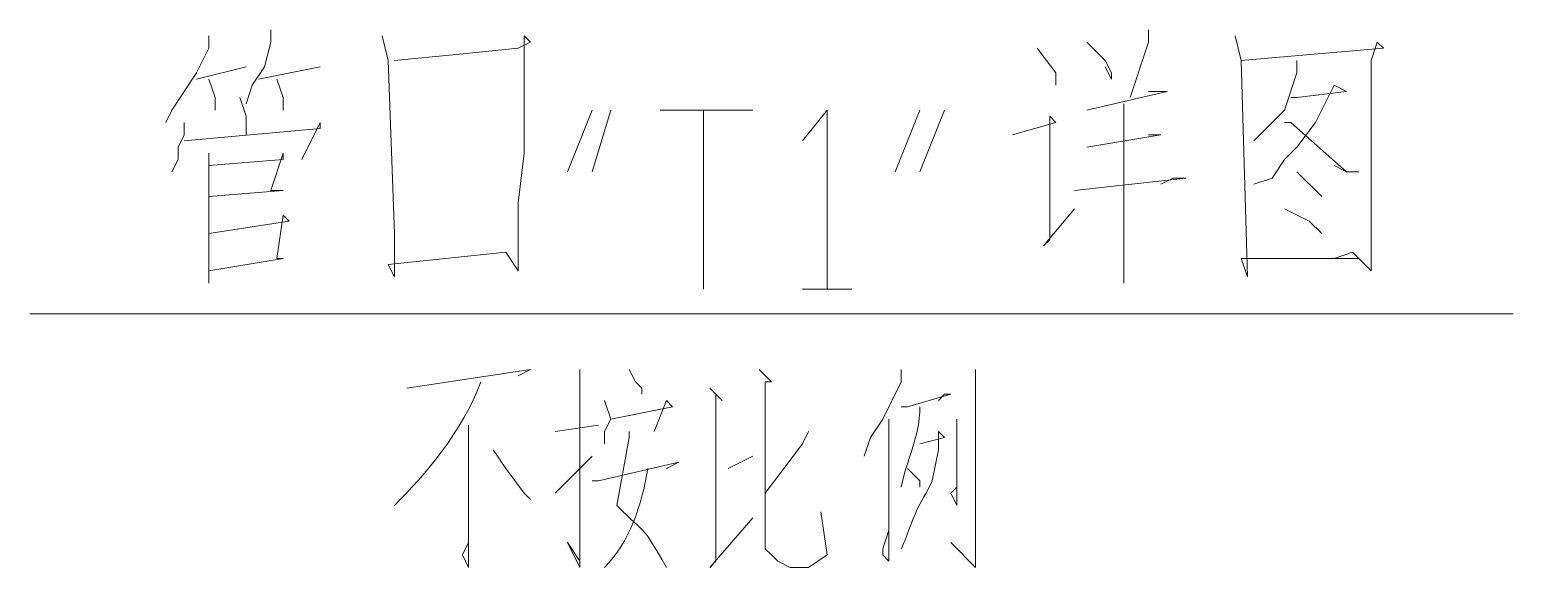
# Model space of a CAD drawing. Header units: millimetres. Extents: x -219 to 948, y -831 to -7.
# Drawn here: x 458.32 to 501.52, y -620.79 to -605.13 of the extents above; entities that cross this region are included whole.
import ezdxf

# ---------------------------------------------------------------- set-up
doc = ezdxf.new("R2010")
doc.units = ezdxf.units.MM
doc.layers.add('1', color=7, linetype='Continuous')

msp = doc.modelspace()

# ---------------------------------------------------------------- linework, layer by layer
at = {"layer": '1', "color": 0, "lineweight": 5}
for points in [[(465.335, -605.129), (465.335, -605.489), (465.155, -606.209), (464.795, -606.749), (464.615, -607.289)], [(490.895, -605.129), (490.895, -605.489), (490.355, -607.109)], [(463.535, -605.309), (463.535, -605.669), (463.175, -606.389), (462.455, -607.469), (462.275, -607.829)], [(468.575, -605.309), (468.755, -606.029), (468.935, -611.069), (468.935, -612.329), (468.755, -611.969), (472.175, -611.609), (472.175, -611.609), (472.535, -612.149), (472.535, -611.249), (472.535, -610.169), (472.715, -608.729), (472.715, -605.309), (472.895, -605.489), (472.535, -605.669), (470.735, -605.849), (468.935, -606.029)], [(489.095, -605.489), (489.635, -606.029), (489.815, -606.389), (489.815, -606.569), (489.635, -606.209)], [(493.415, -605.309), (493.595, -606.029), (493.775, -612.329), (493.595, -611.789), (497.015, -611.789), (496.835, -611.609), (496.295, -611.789)], [(493.595, -606.029), (497.735, -605.669), (497.555, -605.489), (497.375, -606.029), (497.375, -612.149), (497.015, -611.789)], [(487.655, -605.669), (488.195, -606.389), (488.195, -606.749)], [(495.215, -606.029), (495.215, -606.389), (494.855, -607.469), (494.135, -608.189), (493.955, -608.369)], [(463.175, -606.569), (464.615, -606.209)], [(464.975, -606.569), (466.775, -606.209)], [(463.535, -606.569), (463.715, -607.109), (463.715, -607.469)], [(465.515, -606.569), (465.695, -607.109), (465.695, -607.469)], [(489.095, -607.469), (491.435, -606.929), (490.895, -606.929)], [(495.035, -607.109), (495.215, -607.109), (496.655, -606.929), (496.295, -606.749), (495.755, -607.829), (495.215, -608.549), (494.855, -608.909), (494.495, -609.449), (493.955, -609.629)], [(464.435, -607.109), (464.615, -607.649), (464.615, -608.189)], [(490.175, -607.289), (490.175, -612.509), (490.175, -611.789)], [(473.975, -609.269), (474.695, -607.469)], [(475.235, -607.469), (474.695, -609.269)], [(476.675, -607.469), (479.375, -607.469)], [(477.935, -607.469), (477.935, -612.689)], [(480.815, -608.369), (481.535, -607.469), (481.535, -612.689)], [(483.515, -609.269), (484.235, -607.469)], [(484.955, -607.469), (484.235, -609.269)], [(486.935, -608.189), (488.195, -607.829), (488.015, -607.649), (488.015, -611.249), (487.835, -611.429), (488.735, -610.349)], [(462.815, -607.829), (462.815, -608.189), (462.635, -608.549), (462.635, -608.909), (462.455, -609.269)], [(462.815, -608.369), (466.775, -608.009), (466.775, -607.829), (466.235, -608.909)], [(489.095, -608.549), (491.255, -608.189), (491.075, -608.189), (490.895, -608.189)], [(494.855, -607.829), (495.035, -607.829), (496.655, -609.269), (497.015, -609.269), (496.655, -609.269), (496.295, -609.089)], [(463.535, -608.729), (463.535, -609.089), (463.535, -610.529), (463.535, -612.509), (463.535, -611.609)], [(463.535, -609.089), (465.695, -608.909), (465.695, -608.729), (465.335, -609.809), (465.695, -609.809), (463.535, -609.989)], [(488.735, -609.809), (491.975, -609.449), (491.615, -609.449), (491.255, -609.629)], [(495.215, -609.269), (495.935, -609.989)], [(494.855, -610.349), (495.575, -610.709), (495.935, -611.069)], [(463.535, -611.069), (465.875, -610.709), (465.695, -610.529), (465.515, -611.789), (465.695, -611.789), (463.535, -612.149)], [(480.815, -612.689), (482.255, -612.689)], [(458.315, -613.409), (501.515, -613.409)], [(469.295, -615.569), (472.895, -615.029), (472.895, -615.029), (472.535, -615.209)], [(474.335, -615.029), (474.335, -615.209), (474.335, -620.789), (473.975, -620.069), (474.335, -620.609)], [(475.775, -615.029), (475.955, -615.389), (476.135, -615.569), (476.135, -615.749)], [(483.695, -615.029), (483.695, -615.389), (483.155, -616.469), (482.795, -617.009), (482.615, -617.549)], [(485.855, -615.029), (485.855, -615.389), (485.855, -620.609), (485.855, -620.789), (485.135, -620.069), (485.855, -620.789), (485.855, -620.429)], [(478.115, -615.569), (478.475, -615.929), (478.295, -615.749), (478.295, -620.609), (478.115, -620.789), (479.375, -619.349)], [(475.055, -615.929), (475.235, -616.469), (475.055, -616.829), (475.055, -617.009), (475.055, -617.189)], [(475.235, -616.469), (477.035, -616.109), (476.855, -615.929), (476.495, -616.829)], [(483.695, -616.109), (483.875, -616.109), (485.135, -615.749), (484.955, -615.749), (484.775, -615.929)], [(471.095, -616.649), (471.095, -620.789), (470.915, -620.429), (471.095, -620.069)], [(473.615, -616.829), (474.875, -616.649)], [(479.735, -618.629), (480.815, -617.189), (480.995, -616.829)], [(483.335, -616.469), (483.335, -620.609), (483.155, -620.429), (483.155, -620.249), (483.335, -619.709)], [(485.315, -616.469), (485.315, -618.989), (485.135, -618.629), (485.315, -618.449)], [(472.895, -618.809), (472.715, -618.629), (472.175, -617.909), (471.815, -617.369)], [(473.615, -618.629), (473.615, -618.629), (474.695, -617.549)], [(474.695, -618.269), (474.875, -618.269), (477.215, -617.729), (476.855, -617.909), (476.855, -617.909)], [(478.655, -617.909), (479.375, -617.549)], [(483.875, -617.909), (484.235, -618.269), (484.235, -618.449)]]:
    msp.add_lwpolyline(points, dxfattribs=at)
for points, knots in [([(479.555, -615.029), (479.555, -615.029), (479.915, -615.389), (479.915, -615.389), (479.915, -615.389), (479.735, -615.389), (479.735, -615.389), (479.735, -616.649), (479.735, -617.909), (479.735, -619.349), (479.735, -619.349), (479.735, -620.249), (479.735, -620.249), (479.735, -620.249), (479.915, -620.429), (479.915, -620.429), (479.915, -620.429), (480.095, -620.609), (480.095, -620.609), (480.095, -620.609), (480.455, -620.789), (480.455, -620.789), (480.455, -620.789), (480.995, -620.789), (480.995, -620.789), (480.995, -620.789), (481.535, -620.429), (481.535, -620.429), (481.535, -620.429), (481.355, -619.169), (481.355, -619.169)], [0, 0, 0, 0, 1, 1, 1, 2, 2, 2, 3, 3, 3, 4, 4, 4, 5, 5, 5, 6, 6, 6, 7, 7, 7, 8, 8, 8, 9, 9, 9, 10, 10, 10, 10]), ([(475.775, -616.829), (475.775, -616.829), (475.775, -617.009), (475.775, -617.009), (475.775, -617.009), (475.415, -618.989), (475.415, -618.989), (476.315, -619.889), (476.135, -619.529), (476.855, -620.789)], [0, 0, 0, 0, 1, 1, 1, 2, 2, 2, 3, 3, 3, 3]), ([(484.235, -617.189), (484.235, -617.189), (484.955, -617.009), (484.955, -617.009), (484.955, -617.009), (484.775, -616.829), (484.775, -616.829), (484.775, -616.829), (484.775, -617.369), (484.775, -617.369), (484.775, -617.369), (484.595, -618.269), (484.595, -618.269), (484.595, -618.269), (484.415, -618.629), (484.415, -618.629), (484.055, -619.169), (483.875, -619.889), (483.695, -620.249)], [0, 0, 0, 0, 1, 1, 1, 2, 2, 2, 3, 3, 3, 4, 4, 4, 5, 5, 5, 6, 6, 6, 6])]:
    msp.add_open_spline(points, degree=3, knots=knots, dxfattribs=at)
for points in [[(471.455, -615.389), (470.915, -616.829), (469.835, -618.089), (468.935, -618.989)], [(484.235, -616.109), (484.235, -617.009), (483.875, -617.549), (483.695, -618.449)], [(476.315, -617.909), (476.135, -618.989), (475.775, -620.069), (475.055, -620.789)]]:
    msp.add_open_spline(points, degree=3, dxfattribs=at)

doc.saveas('drawing.dxf')
